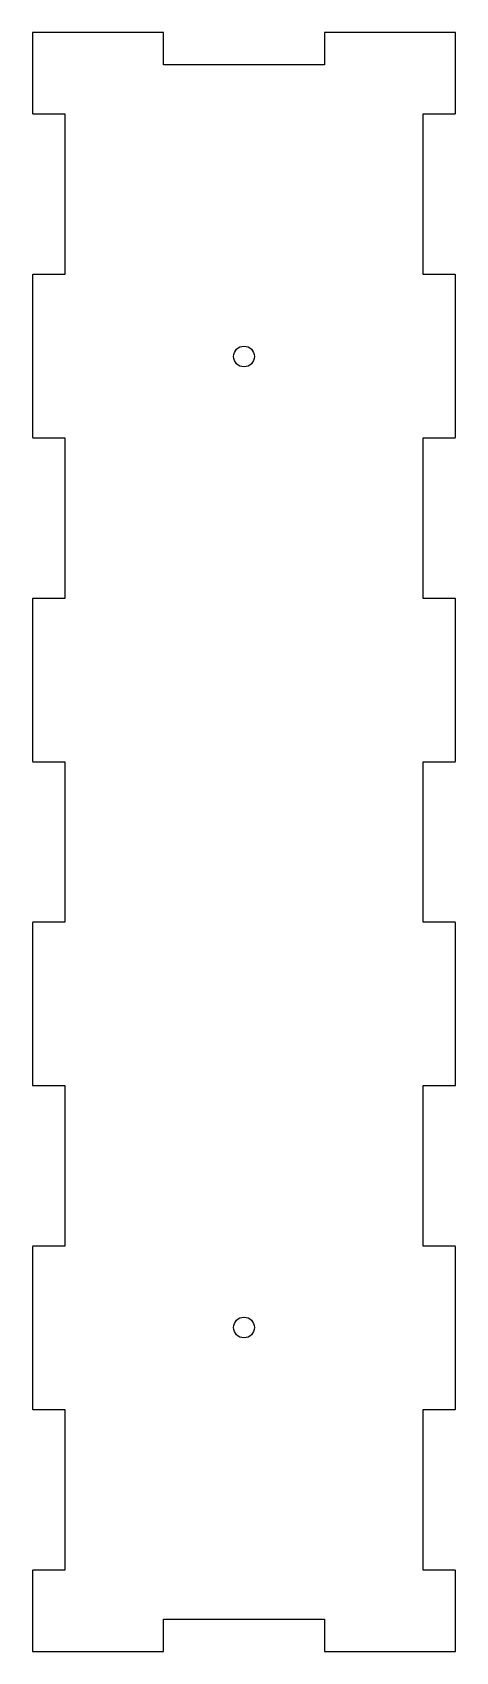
# Model space of a CAD drawing. Header units: millimetres. Extents: x -33 to 33, y -125 to 125.
import ezdxf

# ---------------------------------------------------------------- set-up
doc = ezdxf.new("R2010")
doc.units = ezdxf.units.MM

msp = doc.modelspace()

# ---------------------------------------------------------------- linework, layer by layer
at = {"color": 7, "linetype": 'Continuous', "lineweight": 25}
for p, q in [((-32.52, 124.97), (-32.56, 124.95)), ((-12.48, 124.97), (-32.52, 124.97)), ((-12.46, 124.96), (-12.48, 124.97)), ((12.48, 124.97), (12.44, 124.95)), ((32.52, 124.97), (12.48, 124.97)), ((32.54, 124.96), (32.52, 124.97)), ((-32.59, 124.91), (-32.6, 124.89)), ((-32.6, 124.89), (-32.6, 112.48)), ((-32.58, 124.92), (-32.59, 124.91)), ((-32.57, 124.94), (-32.58, 124.92)), ((-32.56, 124.95), (-32.57, 124.94)), ((-12.45, 124.95), (-12.46, 124.96)), ((-12.43, 124.94), (-12.45, 124.95)), ((-12.42, 124.93), (-12.43, 124.94)), ((-12.4, 124.89), (-12.42, 124.93)), ((-12.4, 119.97), (-12.4, 124.89)), ((12.41, 124.91), (12.4, 124.89)), ((12.4, 124.89), (12.4, 119.97)), ((12.42, 124.92), (12.41, 124.91)), ((12.43, 124.94), (12.42, 124.92)), ((12.44, 124.95), (12.43, 124.94)), ((32.55, 124.95), (32.54, 124.96)), ((32.57, 124.94), (32.55, 124.95)), ((32.58, 124.93), (32.57, 124.94)), ((32.6, 124.89), (32.58, 124.93)), ((32.6, 112.48), (32.6, 124.89)), ((12.4, 119.97), (-12.4, 119.97)), ((-32.6, 112.48), (-32.58, 112.44)), ((32.59, 112.46), (32.6, 112.48)), ((-32.58, 112.44), (-32.57, 112.43)), ((-32.57, 112.43), (-32.55, 112.42)), ((-32.55, 112.42), (-32.54, 112.41)), ((-32.54, 112.41), (-32.52, 112.4)), ((-32.52, 112.4), (-27.6, 112.4)), ((-27.6, 112.4), (-27.6, 87.6)), ((27.6, 87.6), (27.6, 112.4)), ((27.6, 112.4), (32.52, 112.4)), ((32.52, 112.4), (32.56, 112.42)), ((32.56, 112.42), (32.57, 112.43)), ((32.57, 112.43), (32.58, 112.45)), ((32.58, 112.45), (32.59, 112.46)), ((-32.59, 87.54), (-32.6, 87.52)), ((-32.6, 87.52), (-32.6, 62.48)), ((-32.58, 87.55), (-32.59, 87.54)), ((-32.57, 87.57), (-32.58, 87.55)), ((-32.56, 87.58), (-32.57, 87.57)), ((-32.52, 87.6), (-32.56, 87.58)), ((-27.6, 87.6), (-32.52, 87.6)), ((32.52, 87.6), (27.6, 87.6)), ((32.54, 87.59), (32.52, 87.6)), ((32.55, 87.58), (32.54, 87.59)), ((32.57, 87.57), (32.55, 87.58)), ((32.58, 87.56), (32.57, 87.57)), ((32.6, 87.52), (32.58, 87.56)), ((32.6, 62.48), (32.6, 87.52)), ((-32.6, 62.48), (-32.58, 62.44)), ((-32.58, 62.44), (-32.57, 62.43)), ((-32.57, 62.43), (-32.55, 62.42)), ((-32.55, 62.42), (-32.54, 62.41)), ((-32.54, 62.41), (-32.52, 62.4)), ((-32.52, 62.4), (-27.6, 62.4)), ((-27.6, 62.4), (-27.6, 37.6)), ((27.6, 37.6), (27.6, 62.4)), ((27.6, 62.4), (32.52, 62.4)), ((32.52, 62.4), (32.56, 62.42)), ((32.56, 62.42), (32.57, 62.43)), ((32.57, 62.43), (32.58, 62.45)), ((32.58, 62.45), (32.59, 62.46)), ((32.59, 62.46), (32.6, 62.48)), ((-32.59, 37.54), (-32.6, 37.52)), ((-32.6, 37.52), (-32.6, 12.48)), ((-32.58, 37.55), (-32.59, 37.54)), ((-32.57, 37.57), (-32.58, 37.55)), ((-32.56, 37.58), (-32.57, 37.57)), ((-32.52, 37.6), (-32.56, 37.58)), ((-27.6, 37.6), (-32.52, 37.6)), ((32.52, 37.6), (27.6, 37.6)), ((32.54, 37.59), (32.52, 37.6)), ((32.55, 37.58), (32.54, 37.59)), ((32.57, 37.57), (32.55, 37.58)), ((32.58, 37.56), (32.57, 37.57)), ((32.6, 37.52), (32.58, 37.56)), ((32.6, 12.48), (32.6, 37.52)), ((-32.6, 12.48), (-32.58, 12.44)), ((-32.58, 12.44), (-32.57, 12.43)), ((-32.57, 12.43), (-32.55, 12.42)), ((-32.55, 12.42), (-32.54, 12.41)), ((-32.54, 12.41), (-32.52, 12.4)), ((-32.52, 12.4), (-27.6, 12.4)), ((-27.6, 12.4), (-27.6, -12.4)), ((27.6, -12.4), (27.6, 12.4)), ((27.6, 12.4), (32.52, 12.4)), ((32.52, 12.4), (32.56, 12.42)), ((32.56, 12.42), (32.57, 12.43)), ((32.57, 12.43), (32.58, 12.45)), ((32.58, 12.45), (32.59, 12.46)), ((32.59, 12.46), (32.6, 12.48)), ((-32.59, -12.46), (-32.6, -12.48)), ((-32.6, -12.48), (-32.6, -37.52)), ((-32.58, -12.45), (-32.59, -12.46)), ((-32.57, -12.43), (-32.58, -12.45)), ((-32.56, -12.42), (-32.57, -12.43)), ((-32.52, -12.4), (-32.56, -12.42)), ((-27.6, -12.4), (-32.52, -12.4)), ((32.52, -12.4), (27.6, -12.4)), ((32.54, -12.41), (32.52, -12.4)), ((32.55, -12.42), (32.54, -12.41)), ((32.57, -12.43), (32.55, -12.42)), ((32.58, -12.44), (32.57, -12.43)), ((32.6, -12.48), (32.58, -12.44)), ((32.6, -37.52), (32.6, -12.48)), ((-32.6, -37.52), (-32.58, -37.56)), ((-32.58, -37.56), (-32.57, -37.57)), ((-32.57, -37.57), (-32.55, -37.58)), ((-32.55, -37.58), (-32.54, -37.59)), ((-32.54, -37.59), (-32.52, -37.6)), ((-32.52, -37.6), (-27.6, -37.6)), ((-27.6, -37.6), (-27.6, -62.4)), ((27.6, -62.4), (27.6, -37.6)), ((27.6, -37.6), (32.52, -37.6)), ((32.52, -37.6), (32.56, -37.58)), ((32.56, -37.58), (32.57, -37.57)), ((32.57, -37.57), (32.58, -37.55)), ((32.58, -37.55), (32.59, -37.54)), ((32.59, -37.54), (32.6, -37.52)), ((-32.59, -62.46), (-32.6, -62.48)), ((-32.6, -62.48), (-32.6, -87.52)), ((-32.58, -62.45), (-32.59, -62.46)), ((-32.57, -62.43), (-32.58, -62.45)), ((-32.56, -62.42), (-32.57, -62.43)), ((-32.52, -62.4), (-32.56, -62.42)), ((-27.6, -62.4), (-32.52, -62.4)), ((32.52, -62.4), (27.6, -62.4)), ((32.54, -62.41), (32.52, -62.4)), ((32.55, -62.42), (32.54, -62.41)), ((32.57, -62.43), (32.55, -62.42)), ((32.58, -62.44), (32.57, -62.43)), ((32.6, -62.48), (32.58, -62.44)), ((32.6, -87.52), (32.6, -62.48)), ((-32.6, -87.52), (-32.58, -87.56)), ((-32.58, -87.56), (-32.57, -87.57)), ((-32.57, -87.57), (-32.55, -87.58)), ((-32.55, -87.58), (-32.54, -87.59)), ((-32.54, -87.59), (-32.52, -87.6)), ((-32.52, -87.6), (-27.6, -87.6)), ((-27.6, -87.6), (-27.6, -112.4)), ((27.6, -112.4), (27.6, -87.6)), ((27.6, -87.6), (32.52, -87.6)), ((32.52, -87.6), (32.56, -87.58)), ((32.56, -87.58), (32.57, -87.57)), ((32.57, -87.57), (32.58, -87.55)), ((32.58, -87.55), (32.59, -87.54)), ((32.59, -87.54), (32.6, -87.52)), ((-32.59, -112.46), (-32.6, -112.48)), ((-32.58, -112.45), (-32.59, -112.46)), ((-32.57, -112.43), (-32.58, -112.45)), ((-32.56, -112.42), (-32.57, -112.43)), ((-32.52, -112.4), (-32.56, -112.42)), ((-27.6, -112.4), (-32.52, -112.4)), ((32.52, -112.4), (27.6, -112.4)), ((32.54, -112.41), (32.52, -112.4)), ((32.55, -112.42), (32.54, -112.41)), ((32.57, -112.43), (32.55, -112.42)), ((32.58, -112.44), (32.57, -112.43)), ((32.6, -112.48), (32.58, -112.44)), ((-32.6, -112.48), (-32.6, -124.89)), ((32.6, -124.89), (32.6, -112.48)), ((-12.4, -124.89), (-12.4, -119.97)), ((-12.4, -119.97), (12.4, -119.97)), ((12.4, -119.97), (12.4, -124.89)), ((-32.6, -124.89), (-32.58, -124.93)), ((-32.58, -124.93), (-32.57, -124.94)), ((-32.57, -124.94), (-32.55, -124.95)), ((-32.55, -124.95), (-32.54, -124.96)), ((-32.54, -124.96), (-32.52, -124.97)), ((-32.52, -124.97), (-12.48, -124.97)), ((-12.48, -124.97), (-12.44, -124.95)), ((-12.44, -124.95), (-12.43, -124.94)), ((-12.43, -124.94), (-12.42, -124.92)), ((-12.42, -124.92), (-12.41, -124.91)), ((-12.41, -124.91), (-12.4, -124.89)), ((12.4, -124.89), (12.42, -124.93)), ((12.42, -124.93), (12.43, -124.94)), ((12.43, -124.94), (12.45, -124.95)), ((12.45, -124.95), (12.46, -124.96)), ((12.46, -124.96), (12.48, -124.97)), ((12.48, -124.97), (32.52, -124.97)), ((32.52, -124.97), (32.56, -124.95)), ((32.56, -124.95), (32.57, -124.94)), ((32.57, -124.94), (32.58, -124.92)), ((32.58, -124.92), (32.59, -124.91)), ((32.59, -124.91), (32.6, -124.89))]:
    msp.add_line(p, q, dxfattribs=at)
for centre in [(0, 74.94), (0, -74.94)]:
    msp.add_circle(centre, 1.6, dxfattribs=at)

doc.saveas('drawing.dxf')
